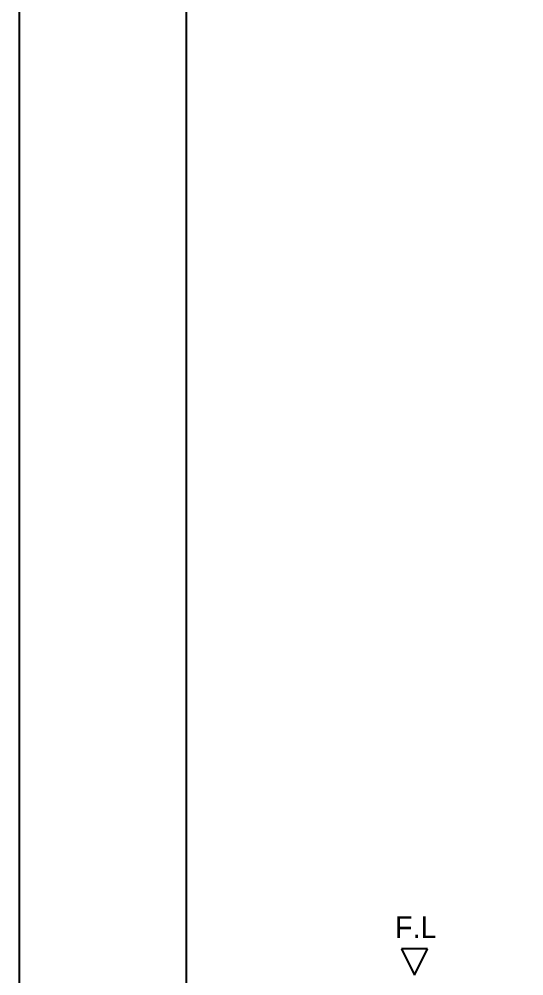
# Model space of a CAD drawing. Extents: x 66660 to 69085, y 58077 to 61507.
# Drawn here: x 66660 to 67238, y 58917 to 60010 of the extents above; entities that cross this region are included whole.
import ezdxf
from ezdxf.enums import TextEntityAlignment as Align

# ---------------------------------------------------------------- set-up
doc = ezdxf.new("R2010")
doc.units = 0
doc.header["$MEASUREMENT"] = 0
for name, color, linetype in [('TEXT', 7, 'CONTINUOUS'), ('YA', 7, 'CONTINUOUS'), ('외형선', 3, 'CONTINUOUS')]:
    doc.layers.add(name, color=color, linetype=linetype)
doc.styles.add('타이틀', font='H2GTRM.TTF', dxfattribs={"height": 25})

msp = doc.modelspace()

# ---------------------------------------------------------------- linework, layer by layer
at = {"layer": 'YA', "color": 7}
msp.add_line((66851.3, 58207), (66851.3, 60316.8), dxfattribs=at)
at = {"layer": 'YA', "color": 0}
msp.add_lwpolyline([(66659.9, 58076.5), (69085.4, 58076.5), (69085.4, 61506.9), (66659.9, 61506.9)], close=True, dxfattribs=at)
at = {"layer": '외형선', "color": 7, "linetype": 'Continuous'}
for p, q in [((67127.4, 58947.7), (67097.4, 58947.7)), ((67097.4, 58947.7), (67112.4, 58917.7)), ((67112.4, 58917.7), (67127.4, 58947.7))]:
    msp.add_line(p, q, dxfattribs=at)

# ---------------------------------------------------------------- texts
at = {"layer": 'TEXT', "color": 7, "style": '타이틀'}
msp.add_text('F.L', height=25, dxfattribs=at).set_placement((67113.8, 58972.4), align=Align.MIDDLE)

doc.saveas('drawing.dxf')
